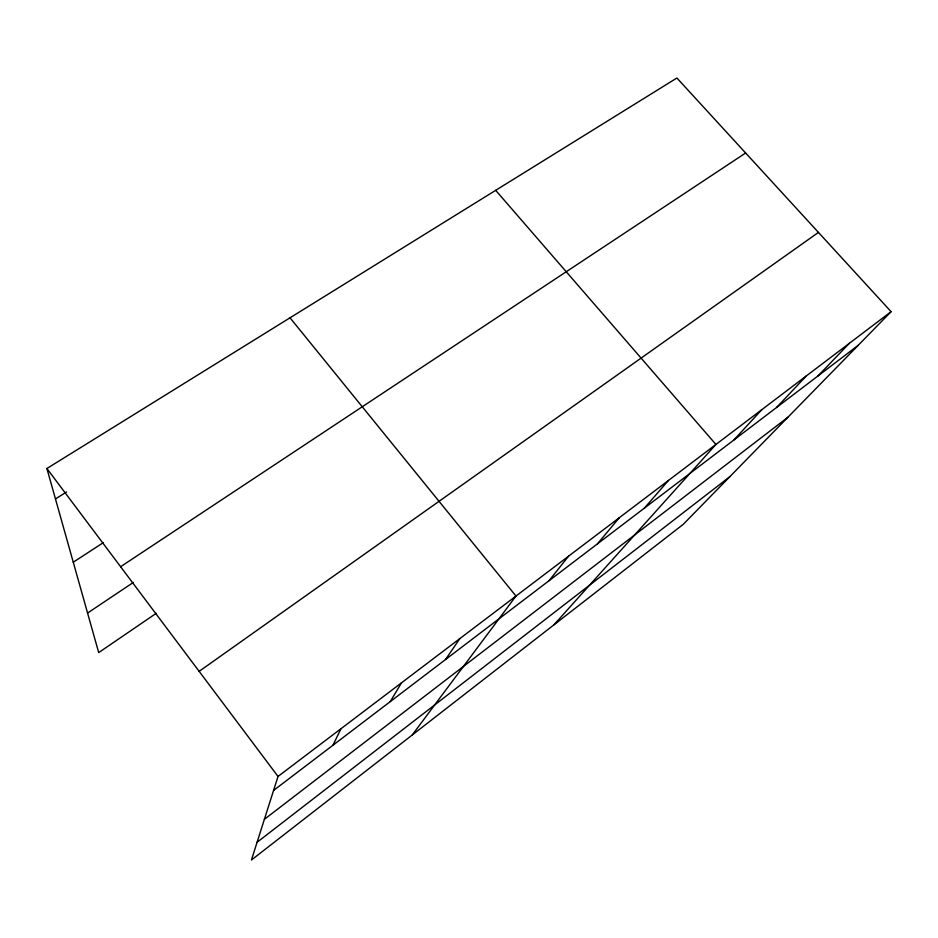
<?xml version="1.0" encoding="UTF-8"?>
<svg xmlns="http://www.w3.org/2000/svg" width="938" height="938" viewBox="0 0 938 938"><rect width="100%" height="100%" fill="white"/><g stroke="black" fill="none" stroke-linecap="round" stroke-linejoin="round"><path stroke-width="1.41" d="M891.1 311.662L278.023 776.441L251.443 859.994L683.356 524.236L891.1 311.662L676.896 78.006L46.9 468.508L98.701 652.59L156.271 613.3M332.978 745.218L340.951 728.732M390.267 701.601L401.499 682.829M445.55 659.508L459.796 638.637M412.228 735.005L515.97 596.052L290.018 317.806M549.011 580.751L568.569 556.175M597.459 543.852L619.361 517.67M644.371 508.138L668.454 480.444M553.924 624.849L715.929 444.46L495.686 190.332M733.844 440.016L761.855 409.636M776.547 407.514L806.317 375.939M817.959 375.974L849.371 343.296M257.082 842.289L729.764 476.75M264.375 819.331L787.955 417.211M273.568 790.453L858.153 345.372M199.149 671.35L818.44 232.413M87.574 613.053L133.29 582.475M120.615 566.716L745.64 153M73.27 562.214L103.356 542.621M55.471 498.957L66.575 491.958M46.9 468.508L278.023 776.441"/></g></svg>
